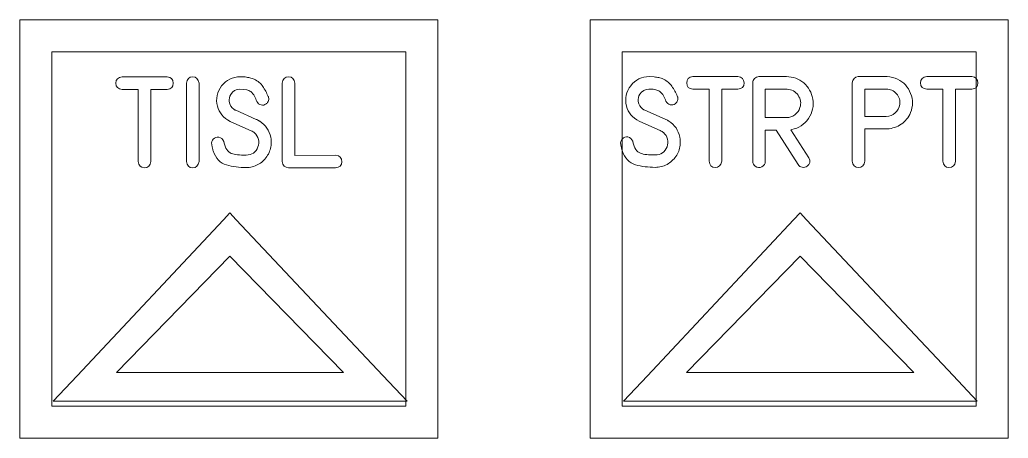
# Model space of a CAD drawing. Header units: millimetres. Extents: x -122 to 123, y -125 to 179.
# Drawn here: x -45.13 to -14.4, y 165.64 to 178.64 of the extents above; entities that cross this region are included whole.
import ezdxf

# ---------------------------------------------------------------- set-up
doc = ezdxf.new("R2010")
doc.units = ezdxf.units.MM
doc.header["$MEASUREMENT"] = 0
doc.layers.add('Cut', color=7, linetype='Continuous')
doc.layers.add('Engrave', color=7, linetype='Continuous')

msp = doc.modelspace()

# ---------------------------------------------------------------- linework, layer by layer
at = {"layer": 'Cut', "color": 250, "lineweight": 9}
for points in [[(-45.1273, 178.6352), (-45.1273, 178.6352), (-32.1273, 178.6352), (-32.1273, 178.6352), (-32.1273, 178.6352), (-32.1273, 178.6352), (-32.1273, 165.6352), (-32.1273, 165.6352), (-32.1273, 165.6352), (-32.1273, 165.6352), (-45.1273, 165.6352), (-45.1273, 165.6352), (-45.1273, 165.6352), (-45.1273, 165.6352), (-45.1273, 178.6352), (-45.1273, 178.6352)], [(-27.401, 178.6352), (-27.401, 178.6352), (-14.401, 178.6352), (-14.401, 178.6352), (-14.401, 178.6352), (-14.401, 178.6352), (-14.401, 165.6352), (-14.401, 165.6352), (-14.401, 165.6352), (-14.401, 165.6352), (-27.401, 165.6352), (-27.401, 165.6352), (-27.401, 165.6352), (-27.401, 165.6352), (-27.401, 178.6352), (-27.401, 178.6352)]]:
    msp.add_open_spline(points, degree=3, knots=[0, 0, 0, 0, 0.2, 0.2, 0.2, 0.2, 0.4, 0.4, 0.4, 0.4, 0.6, 0.6, 0.6, 0.6, 1, 1, 1, 1], dxfattribs=at)
at = {"layer": 'Engrave', "color": 2, "lineweight": 9}
for points in [[(-44.1273, 177.6352), (-44.1273, 177.6352), (-33.1273, 177.6352), (-33.1273, 177.6352), (-33.1273, 177.6352), (-33.1273, 177.6352), (-33.1273, 166.6352), (-33.1273, 166.6352), (-33.1273, 166.6352), (-33.1273, 166.6352), (-44.1273, 166.6352), (-44.1273, 166.6352), (-44.1273, 166.6352), (-44.1273, 166.6352), (-44.1273, 177.6352), (-44.1273, 177.6352)], [(-26.401, 177.6352), (-26.401, 177.6352), (-15.401, 177.6352), (-15.401, 177.6352), (-15.401, 177.6352), (-15.401, 177.6352), (-15.401, 166.6352), (-15.401, 166.6352), (-15.401, 166.6352), (-15.401, 166.6352), (-26.401, 166.6352), (-26.401, 166.6352), (-26.401, 166.6352), (-26.401, 166.6352), (-26.401, 177.6352), (-26.401, 177.6352)]]:
    msp.add_open_spline(points, degree=3, knots=[0, 0, 0, 0, 0.2, 0.2, 0.2, 0.2, 0.4, 0.4, 0.4, 0.4, 0.6, 0.6, 0.6, 0.6, 1, 1, 1, 1], dxfattribs=at)
at = {"layer": 'Engrave', "color": 240, "lineweight": 9}
for points, knots in [([(-41.4418, 174.2328), (-41.4418, 174.2328), (-41.4418, 176.4736), (-41.4418, 176.4736), (-41.4418, 176.4736), (-41.4418, 176.4736), (-41.9474, 176.4736), (-41.9474, 176.4736), (-41.9474, 176.4736), (-42.0759, 176.4835), (-42.1403, 176.5484), (-42.1398, 176.6669), (-42.1398, 176.6669), (-42.1394, 176.7859), (-42.0749, 176.8513), (-41.9474, 176.8621), (-41.9474, 176.8621), (-41.9474, 176.8621), (-40.5486, 176.8621), (-40.5486, 176.8621), (-40.5486, 176.8621), (-40.4221, 176.8522), (-40.3581, 176.7868), (-40.3576, 176.6669), (-40.3576, 176.6669), (-40.3571, 176.5474), (-40.4211, 176.4825), (-40.5486, 176.4736), (-40.5486, 176.4736), (-40.5486, 176.4736), (-41.0528, 176.4736), (-41.0528, 176.4736), (-41.0528, 176.4736), (-41.0528, 176.4736), (-41.0528, 174.2328), (-41.0528, 174.2328), (-41.0528, 174.2328), (-41.074, 174.1025), (-41.1417, 174.038), (-41.2565, 174.0399), (-41.2565, 174.0399), (-41.3708, 174.0418), (-41.4324, 174.1062), (-41.4418, 174.2328)], [0, 0, 0, 0, 0.0833333, 0.0833333, 0.0833333, 0.0833333, 0.1666667, 0.1666667, 0.1666667, 0.1666667, 0.25, 0.25, 0.25, 0.25, 0.3333333, 0.3333333, 0.3333333, 0.3333333, 0.4166667, 0.4166667, 0.4166667, 0.4166667, 0.5, 0.5, 0.5, 0.5, 0.5833333, 0.5833333, 0.5833333, 0.5833333, 0.6666667, 0.6666667, 0.6666667, 0.6666667, 0.75, 0.75, 0.75, 0.75, 0.8333333, 0.8333333, 0.8333333, 0.8333333, 1, 1, 1, 1]), ([(-39.5552, 174.2299), (-39.5754, 174.1006), (-39.6408, 174.0361), (-39.7513, 174.0366), (-39.7513, 174.0366), (-39.8623, 174.0371), (-39.9272, 174.1015), (-39.9465, 174.2299), (-39.9465, 174.2299), (-39.9465, 174.2299), (-39.9465, 176.6664), (-39.9465, 176.6664), (-39.9465, 176.6664), (-39.9272, 176.7958), (-39.8623, 176.8612), (-39.7513, 176.8616), (-39.7513, 176.8616), (-39.6408, 176.8621), (-39.5754, 176.7967), (-39.5552, 176.6664), (-39.5552, 176.6664), (-39.5552, 176.6664), (-39.5552, 174.2299), (-39.5552, 174.2299)], [0, 0, 0, 0, 0.1428571, 0.1428571, 0.1428571, 0.1428571, 0.2857143, 0.2857143, 0.2857143, 0.2857143, 0.4285714, 0.4285714, 0.4285714, 0.4285714, 0.5714286, 0.5714286, 0.5714286, 0.5714286, 0.7142857, 0.7142857, 0.7142857, 0.7142857, 1, 1, 1, 1]), ([(-37.7776, 175.5418), (-37.7776, 175.5418), (-37.7555, 175.5324), (-37.7555, 175.5324), (-37.7555, 175.5324), (-37.7555, 175.5324), (-37.7306, 175.5201), (-37.7306, 175.5201), (-37.7306, 175.5201), (-37.7306, 175.5201), (-37.7085, 175.5074), (-37.7085, 175.5074), (-37.7085, 175.5074), (-37.7024, 175.5027), (-37.6948, 175.4985), (-37.6873, 175.4943), (-37.6873, 175.4943), (-37.6793, 175.4905), (-37.6718, 175.4858), (-37.6643, 175.4816), (-37.6643, 175.4816), (-37.4827, 175.3621), (-37.3698, 175.1965), (-37.327, 174.9853), (-37.327, 174.9853), (-37.3106, 174.9026), (-37.3068, 174.8174), (-37.3157, 174.7304), (-37.3157, 174.7304), (-37.3308, 174.6053), (-37.3745, 174.49), (-37.4474, 174.3837), (-37.4474, 174.3837), (-37.5203, 174.2774), (-37.6121, 174.1956), (-37.7221, 174.1377), (-37.7221, 174.1377), (-37.8407, 174.0752), (-37.9634, 174.0441), (-38.0904, 174.0441), (-38.0904, 174.0441), (-38.3035, 174.0441), (-38.5067, 174.0714), (-38.701, 174.126), (-38.701, 174.126), (-38.8948, 174.1805), (-39.033, 174.3268), (-39.1154, 174.5648), (-39.1154, 174.5648), (-39.1266, 174.5954), (-39.1346, 174.6264), (-39.1403, 174.6584), (-39.1403, 174.6584), (-39.1459, 174.6909), (-39.1525, 174.7229), (-39.1596, 174.7553), (-39.1596, 174.7553), (-39.1732, 174.8212), (-39.1572, 174.8795), (-39.1106, 174.9303), (-39.1106, 174.9303), (-39.0646, 174.9806), (-39.0067, 174.9999), (-38.938, 174.9882), (-38.938, 174.9882), (-38.8651, 174.9731), (-38.8148, 174.9284), (-38.7861, 174.8532), (-38.7861, 174.8532), (-38.7861, 174.8532), (-38.7819, 174.8405), (-38.7819, 174.8405), (-38.7819, 174.8405), (-38.7381, 174.641), (-38.661, 174.522), (-38.5514, 174.4835), (-38.5514, 174.4835), (-38.4413, 174.4449), (-38.2889, 174.4275), (-38.0932, 174.4312), (-38.0932, 174.4312), (-37.9131, 174.4312), (-37.7894, 174.5159), (-37.7221, 174.6848), (-37.7221, 174.6848), (-37.693, 174.76), (-37.6883, 174.8386), (-37.7085, 174.92), (-37.7085, 174.92), (-37.7287, 175.0009), (-37.7687, 175.0691), (-37.8284, 175.1232), (-37.8284, 175.1232), (-37.8552, 175.1462), (-37.89, 175.1674), (-37.9333, 175.1876), (-37.9333, 175.1876), (-37.9333, 175.1876), (-38.5711, 175.4675), (-38.5711, 175.4675), (-38.5711, 175.4675), (-38.5711, 175.4675), (-38.5918, 175.4788), (-38.5918, 175.4788), (-38.5918, 175.4788), (-38.8007, 175.5888), (-38.93, 175.7454), (-38.9804, 175.9486), (-38.9804, 175.9486), (-39.042, 176.1838), (-38.9992, 176.3946), (-38.8515, 176.5818), (-38.8515, 176.5818), (-38.7043, 176.7685), (-38.5105, 176.8621), (-38.271, 176.8621), (-38.271, 176.8621), (-38.271, 176.8621), (-38.1191, 176.8579), (-38.1191, 176.8579), (-38.1191, 176.8579), (-38.0697, 176.8489), (-38.0217, 176.84), (-37.9761, 176.8311), (-37.9761, 176.8311), (-37.93, 176.8226), (-37.8835, 176.8075), (-37.8369, 176.7864), (-37.8369, 176.7864), (-37.7212, 176.7323), (-37.6323, 176.6575), (-37.5707, 176.5629), (-37.5707, 176.5629), (-37.5091, 176.4684), (-37.4535, 176.3659), (-37.4042, 176.2558), (-37.4042, 176.2558), (-37.3995, 176.2454), (-37.3952, 176.2337), (-37.3915, 176.22), (-37.3915, 176.22), (-37.3816, 176.1749), (-37.3863, 176.134), (-37.4056, 176.0973), (-37.4056, 176.0973), (-37.4164, 176.0742), (-37.4281, 176.0568), (-37.4399, 176.0451), (-37.4399, 176.0451), (-37.4517, 176.0328), (-37.4615, 176.0248), (-37.4686, 176.0201), (-37.4686, 176.0201), (-37.5166, 175.9863), (-37.5688, 175.9759), (-37.6257, 175.99), (-37.6257, 175.99), (-37.6831, 176.0027), (-37.7264, 176.0394), (-37.7569, 176.1001), (-37.7569, 176.1001), (-37.7809, 176.1533), (-37.8063, 176.2078), (-37.8331, 176.2633), (-37.8331, 176.2633), (-37.8604, 176.3188), (-37.8985, 176.3649), (-37.947, 176.4021), (-37.947, 176.4021), (-37.9672, 176.4167), (-37.9869, 176.4275), (-38.0058, 176.4341), (-38.0058, 176.4341), (-38.0246, 176.4411), (-38.0453, 176.4486), (-38.0683, 176.4571), (-38.0683, 176.4571), (-38.0683, 176.4571), (-38.1577, 176.4722), (-38.1577, 176.4722), (-38.1577, 176.4722), (-38.1577, 176.4722), (-38.2847, 176.4764), (-38.2847, 176.4764), (-38.2847, 176.4764), (-38.4079, 176.4745), (-38.502, 176.4214), (-38.5669, 176.3165), (-38.5669, 176.3165), (-38.6111, 176.2492), (-38.6276, 176.1744), (-38.6168, 176.0916), (-38.6168, 176.0916), (-38.6041, 175.99), (-38.5561, 175.911), (-38.4733, 175.8546), (-38.4733, 175.8546), (-38.4695, 175.8522), (-38.4658, 175.8489), (-38.4611, 175.8456), (-38.4611, 175.8456), (-38.4564, 175.8428), (-38.4512, 175.8395), (-38.446, 175.8367), (-38.446, 175.8367), (-38.446, 175.8367), (-38.4305, 175.8301), (-38.4305, 175.8301), (-38.4305, 175.8301), (-38.4305, 175.8301), (-38.414, 175.8231), (-38.414, 175.8231), (-38.414, 175.8231), (-38.414, 175.8231), (-37.7776, 175.5418), (-37.7776, 175.5418)], [0, 0, 0, 0, 0.0181818, 0.0181818, 0.0181818, 0.0181818, 0.0363636, 0.0363636, 0.0363636, 0.0363636, 0.0545455, 0.0545455, 0.0545455, 0.0545455, 0.0727273, 0.0727273, 0.0727273, 0.0727273, 0.0909091, 0.0909091, 0.0909091, 0.0909091, 0.1090909, 0.1090909, 0.1090909, 0.1090909, 0.1272727, 0.1272727, 0.1272727, 0.1272727, 0.1454545, 0.1454545, 0.1454545, 0.1454545, 0.1636364, 0.1636364, 0.1636364, 0.1636364, 0.1818182, 0.1818182, 0.1818182, 0.1818182, 0.2, 0.2, 0.2, 0.2, 0.2181818, 0.2181818, 0.2181818, 0.2181818, 0.2363636, 0.2363636, 0.2363636, 0.2363636, 0.2545455, 0.2545455, 0.2545455, 0.2545455, 0.2727273, 0.2727273, 0.2727273, 0.2727273, 0.2909091, 0.2909091, 0.2909091, 0.2909091, 0.3090909, 0.3090909, 0.3090909, 0.3090909, 0.3272727, 0.3272727, 0.3272727, 0.3272727, 0.3454545, 0.3454545, 0.3454545, 0.3454545, 0.3636364, 0.3636364, 0.3636364, 0.3636364, 0.3818182, 0.3818182, 0.3818182, 0.3818182, 0.4, 0.4, 0.4, 0.4, 0.4181818, 0.4181818, 0.4181818, 0.4181818, 0.4363636, 0.4363636, 0.4363636, 0.4363636, 0.4545455, 0.4545455, 0.4545455, 0.4545455, 0.4727273, 0.4727273, 0.4727273, 0.4727273, 0.4909091, 0.4909091, 0.4909091, 0.4909091, 0.5090909, 0.5090909, 0.5090909, 0.5090909, 0.5272727, 0.5272727, 0.5272727, 0.5272727, 0.5454545, 0.5454545, 0.5454545, 0.5454545, 0.5636364, 0.5636364, 0.5636364, 0.5636364, 0.5818182, 0.5818182, 0.5818182, 0.5818182, 0.6, 0.6, 0.6, 0.6, 0.6181818, 0.6181818, 0.6181818, 0.6181818, 0.6363636, 0.6363636, 0.6363636, 0.6363636, 0.6545455, 0.6545455, 0.6545455, 0.6545455, 0.6727273, 0.6727273, 0.6727273, 0.6727273, 0.6909091, 0.6909091, 0.6909091, 0.6909091, 0.7090909, 0.7090909, 0.7090909, 0.7090909, 0.7272727, 0.7272727, 0.7272727, 0.7272727, 0.7454545, 0.7454545, 0.7454545, 0.7454545, 0.7636364, 0.7636364, 0.7636364, 0.7636364, 0.7818182, 0.7818182, 0.7818182, 0.7818182, 0.8, 0.8, 0.8, 0.8, 0.8181818, 0.8181818, 0.8181818, 0.8181818, 0.8363636, 0.8363636, 0.8363636, 0.8363636, 0.8545455, 0.8545455, 0.8545455, 0.8545455, 0.8727273, 0.8727273, 0.8727273, 0.8727273, 0.8909091, 0.8909091, 0.8909091, 0.8909091, 0.9090909, 0.9090909, 0.9090909, 0.9090909, 0.9272727, 0.9272727, 0.9272727, 0.9272727, 0.9454545, 0.9454545, 0.9454545, 0.9454545, 0.9636364, 0.9636364, 0.9636364, 0.9636364, 1, 1, 1, 1]), ([(-36.7743, 174.0385), (-36.8872, 174.046), (-36.9526, 174.1095), (-36.97, 174.2299), (-36.97, 174.2299), (-36.97, 174.2299), (-36.97, 176.6664), (-36.97, 176.6664), (-36.97, 176.6664), (-36.9507, 176.7986), (-36.8835, 176.8635), (-36.7687, 176.8616), (-36.7687, 176.8616), (-36.6539, 176.8593), (-36.5914, 176.7939), (-36.5815, 176.6664), (-36.5815, 176.6664), (-36.5815, 176.6664), (-36.5815, 174.4232), (-36.5815, 174.4232), (-36.5815, 174.4232), (-36.5815, 174.4232), (-35.3096, 174.4242), (-35.3096, 174.4242), (-35.3096, 174.4242), (-35.1788, 174.4096), (-35.1144, 174.3438), (-35.1158, 174.2266), (-35.1158, 174.2266), (-35.1172, 174.1095), (-35.1821, 174.047), (-35.311, 174.0385), (-35.311, 174.0385), (-35.311, 174.0385), (-36.7743, 174.0385), (-36.7743, 174.0385)], [0, 0, 0, 0, 0.1, 0.1, 0.1, 0.1, 0.2, 0.2, 0.2, 0.2, 0.3, 0.3, 0.3, 0.3, 0.4, 0.4, 0.4, 0.4, 0.5, 0.5, 0.5, 0.5, 0.6, 0.6, 0.6, 0.6, 0.7, 0.7, 0.7, 0.7, 0.8, 0.8, 0.8, 0.8, 1, 1, 1, 1]), ([(-25.0622, 175.5477), (-25.0622, 175.5477), (-25.0401, 175.5383), (-25.0401, 175.5383), (-25.0401, 175.5383), (-25.0401, 175.5383), (-25.0152, 175.526), (-25.0152, 175.526), (-25.0152, 175.526), (-25.0152, 175.526), (-24.9931, 175.5133), (-24.9931, 175.5133), (-24.9931, 175.5133), (-24.987, 175.5086), (-24.9794, 175.5044), (-24.9719, 175.5002), (-24.9719, 175.5002), (-24.9639, 175.4964), (-24.9564, 175.4917), (-24.9489, 175.4875), (-24.9489, 175.4875), (-24.7673, 175.368), (-24.6544, 175.2024), (-24.6116, 174.9912), (-24.6116, 174.9912), (-24.5952, 174.9085), (-24.5914, 174.8233), (-24.6003, 174.7363), (-24.6003, 174.7363), (-24.6154, 174.6112), (-24.6591, 174.4959), (-24.732, 174.3896), (-24.732, 174.3896), (-24.8049, 174.2833), (-24.8967, 174.2015), (-25.0067, 174.1436), (-25.0067, 174.1436), (-25.1253, 174.0811), (-25.248, 174.05), (-25.375, 174.05), (-25.375, 174.05), (-25.5881, 174.05), (-25.7913, 174.0773), (-25.9856, 174.1319), (-25.9856, 174.1319), (-26.1794, 174.1864), (-26.3176, 174.3327), (-26.4, 174.5707), (-26.4, 174.5707), (-26.4112, 174.6013), (-26.4192, 174.6323), (-26.4249, 174.6643), (-26.4249, 174.6643), (-26.4305, 174.6968), (-26.4371, 174.7288), (-26.4442, 174.7612), (-26.4442, 174.7612), (-26.4578, 174.8271), (-26.4418, 174.8854), (-26.3952, 174.9362), (-26.3952, 174.9362), (-26.3492, 174.9865), (-26.2913, 175.0058), (-26.2226, 174.9941), (-26.2226, 174.9941), (-26.1497, 174.979), (-26.0994, 174.9343), (-26.0707, 174.8591), (-26.0707, 174.8591), (-26.0707, 174.8591), (-26.0665, 174.8464), (-26.0665, 174.8464), (-26.0665, 174.8464), (-26.0227, 174.6469), (-25.9456, 174.5279), (-25.836, 174.4894), (-25.836, 174.4894), (-25.7259, 174.4508), (-25.5735, 174.4334), (-25.3778, 174.4371), (-25.3778, 174.4371), (-25.1977, 174.4371), (-25.074, 174.5218), (-25.0067, 174.6907), (-25.0067, 174.6907), (-24.9776, 174.7659), (-24.9729, 174.8445), (-24.9931, 174.9259), (-24.9931, 174.9259), (-25.0133, 175.0068), (-25.0533, 175.075), (-25.113, 175.1291), (-25.113, 175.1291), (-25.1398, 175.1521), (-25.1746, 175.1733), (-25.2179, 175.1935), (-25.2179, 175.1935), (-25.2179, 175.1935), (-25.8557, 175.4734), (-25.8557, 175.4734), (-25.8557, 175.4734), (-25.8557, 175.4734), (-25.8764, 175.4847), (-25.8764, 175.4847), (-25.8764, 175.4847), (-26.0853, 175.5947), (-26.2146, 175.7513), (-26.265, 175.9545), (-26.265, 175.9545), (-26.3266, 176.1897), (-26.2838, 176.4005), (-26.1361, 176.5877), (-26.1361, 176.5877), (-25.9889, 176.7744), (-25.7951, 176.868), (-25.5556, 176.868), (-25.5556, 176.868), (-25.5556, 176.868), (-25.4037, 176.8638), (-25.4037, 176.8638), (-25.4037, 176.8638), (-25.3543, 176.8548), (-25.3063, 176.8459), (-25.2607, 176.837), (-25.2607, 176.837), (-25.2146, 176.8285), (-25.1681, 176.8134), (-25.1215, 176.7923), (-25.1215, 176.7923), (-25.0058, 176.7382), (-24.9169, 176.6634), (-24.8553, 176.5688), (-24.8553, 176.5688), (-24.7937, 176.4743), (-24.7381, 176.3718), (-24.6888, 176.2617), (-24.6888, 176.2617), (-24.6841, 176.2513), (-24.6798, 176.2396), (-24.6761, 176.2259), (-24.6761, 176.2259), (-24.6662, 176.1808), (-24.6709, 176.1399), (-24.6902, 176.1032), (-24.6902, 176.1032), (-24.701, 176.0801), (-24.7127, 176.0627), (-24.7245, 176.051), (-24.7245, 176.051), (-24.7363, 176.0387), (-24.7461, 176.0307), (-24.7532, 176.026), (-24.7532, 176.026), (-24.8012, 175.9922), (-24.8534, 175.9818), (-24.9103, 175.9959), (-24.9103, 175.9959), (-24.9677, 176.0086), (-25.011, 176.0453), (-25.0415, 176.106), (-25.0415, 176.106), (-25.0655, 176.1592), (-25.0909, 176.2137), (-25.1177, 176.2692), (-25.1177, 176.2692), (-25.145, 176.3247), (-25.1831, 176.3708), (-25.2316, 176.408), (-25.2316, 176.408), (-25.2518, 176.4226), (-25.2715, 176.4334), (-25.2904, 176.44), (-25.2904, 176.44), (-25.3092, 176.447), (-25.3299, 176.4545), (-25.3529, 176.463), (-25.3529, 176.463), (-25.3529, 176.463), (-25.4423, 176.4781), (-25.4423, 176.4781), (-25.4423, 176.4781), (-25.4423, 176.4781), (-25.5693, 176.4823), (-25.5693, 176.4823), (-25.5693, 176.4823), (-25.6925, 176.4804), (-25.7866, 176.4273), (-25.8515, 176.3224), (-25.8515, 176.3224), (-25.8957, 176.2551), (-25.9122, 176.1803), (-25.9014, 176.0975), (-25.9014, 176.0975), (-25.8887, 175.9959), (-25.8407, 175.9169), (-25.7579, 175.8605), (-25.7579, 175.8605), (-25.7541, 175.8581), (-25.7504, 175.8548), (-25.7457, 175.8515), (-25.7457, 175.8515), (-25.741, 175.8487), (-25.7358, 175.8454), (-25.7306, 175.8426), (-25.7306, 175.8426), (-25.7306, 175.8426), (-25.7151, 175.836), (-25.7151, 175.836), (-25.7151, 175.836), (-25.7151, 175.836), (-25.6986, 175.829), (-25.6986, 175.829), (-25.6986, 175.829), (-25.6986, 175.829), (-25.0622, 175.5477), (-25.0622, 175.5477)], [0, 0, 0, 0, 0.0181818, 0.0181818, 0.0181818, 0.0181818, 0.0363636, 0.0363636, 0.0363636, 0.0363636, 0.0545455, 0.0545455, 0.0545455, 0.0545455, 0.0727273, 0.0727273, 0.0727273, 0.0727273, 0.0909091, 0.0909091, 0.0909091, 0.0909091, 0.1090909, 0.1090909, 0.1090909, 0.1090909, 0.1272727, 0.1272727, 0.1272727, 0.1272727, 0.1454545, 0.1454545, 0.1454545, 0.1454545, 0.1636364, 0.1636364, 0.1636364, 0.1636364, 0.1818182, 0.1818182, 0.1818182, 0.1818182, 0.2, 0.2, 0.2, 0.2, 0.2181818, 0.2181818, 0.2181818, 0.2181818, 0.2363636, 0.2363636, 0.2363636, 0.2363636, 0.2545455, 0.2545455, 0.2545455, 0.2545455, 0.2727273, 0.2727273, 0.2727273, 0.2727273, 0.2909091, 0.2909091, 0.2909091, 0.2909091, 0.3090909, 0.3090909, 0.3090909, 0.3090909, 0.3272727, 0.3272727, 0.3272727, 0.3272727, 0.3454545, 0.3454545, 0.3454545, 0.3454545, 0.3636364, 0.3636364, 0.3636364, 0.3636364, 0.3818182, 0.3818182, 0.3818182, 0.3818182, 0.4, 0.4, 0.4, 0.4, 0.4181818, 0.4181818, 0.4181818, 0.4181818, 0.4363636, 0.4363636, 0.4363636, 0.4363636, 0.4545455, 0.4545455, 0.4545455, 0.4545455, 0.4727273, 0.4727273, 0.4727273, 0.4727273, 0.4909091, 0.4909091, 0.4909091, 0.4909091, 0.5090909, 0.5090909, 0.5090909, 0.5090909, 0.5272727, 0.5272727, 0.5272727, 0.5272727, 0.5454545, 0.5454545, 0.5454545, 0.5454545, 0.5636364, 0.5636364, 0.5636364, 0.5636364, 0.5818182, 0.5818182, 0.5818182, 0.5818182, 0.6, 0.6, 0.6, 0.6, 0.6181818, 0.6181818, 0.6181818, 0.6181818, 0.6363636, 0.6363636, 0.6363636, 0.6363636, 0.6545455, 0.6545455, 0.6545455, 0.6545455, 0.6727273, 0.6727273, 0.6727273, 0.6727273, 0.6909091, 0.6909091, 0.6909091, 0.6909091, 0.7090909, 0.7090909, 0.7090909, 0.7090909, 0.7272727, 0.7272727, 0.7272727, 0.7272727, 0.7454545, 0.7454545, 0.7454545, 0.7454545, 0.7636364, 0.7636364, 0.7636364, 0.7636364, 0.7818182, 0.7818182, 0.7818182, 0.7818182, 0.8, 0.8, 0.8, 0.8, 0.8181818, 0.8181818, 0.8181818, 0.8181818, 0.8363636, 0.8363636, 0.8363636, 0.8363636, 0.8545455, 0.8545455, 0.8545455, 0.8545455, 0.8727273, 0.8727273, 0.8727273, 0.8727273, 0.8909091, 0.8909091, 0.8909091, 0.8909091, 0.9090909, 0.9090909, 0.9090909, 0.9090909, 0.9272727, 0.9272727, 0.9272727, 0.9272727, 0.9454545, 0.9454545, 0.9454545, 0.9454545, 0.9636364, 0.9636364, 0.9636364, 0.9636364, 1, 1, 1, 1]), ([(-23.6972, 174.2387), (-23.6972, 174.2387), (-23.6972, 176.4795), (-23.6972, 176.4795), (-23.6972, 176.4795), (-23.6972, 176.4795), (-24.2028, 176.4795), (-24.2028, 176.4795), (-24.2028, 176.4795), (-24.3313, 176.4894), (-24.3957, 176.5543), (-24.3952, 176.6728), (-24.3952, 176.6728), (-24.3948, 176.7918), (-24.3303, 176.8572), (-24.2028, 176.868), (-24.2028, 176.868), (-24.2028, 176.868), (-22.804, 176.868), (-22.804, 176.868), (-22.804, 176.868), (-22.6775, 176.8581), (-22.6135, 176.7927), (-22.613, 176.6728), (-22.613, 176.6728), (-22.6125, 176.5533), (-22.6765, 176.4884), (-22.804, 176.4795), (-22.804, 176.4795), (-22.804, 176.4795), (-23.3082, 176.4795), (-23.3082, 176.4795), (-23.3082, 176.4795), (-23.3082, 176.4795), (-23.3082, 174.2387), (-23.3082, 174.2387), (-23.3082, 174.2387), (-23.3294, 174.1084), (-23.3971, 174.0439), (-23.5119, 174.0458), (-23.5119, 174.0458), (-23.6262, 174.0477), (-23.6878, 174.1121), (-23.6972, 174.2387)], [0, 0, 0, 0, 0.0833333, 0.0833333, 0.0833333, 0.0833333, 0.1666667, 0.1666667, 0.1666667, 0.1666667, 0.25, 0.25, 0.25, 0.25, 0.3333333, 0.3333333, 0.3333333, 0.3333333, 0.4166667, 0.4166667, 0.4166667, 0.4166667, 0.5, 0.5, 0.5, 0.5, 0.5833333, 0.5833333, 0.5833333, 0.5833333, 0.6666667, 0.6666667, 0.6666667, 0.6666667, 0.75, 0.75, 0.75, 0.75, 0.8333333, 0.8333333, 0.8333333, 0.8333333, 1, 1, 1, 1]), ([(-20.6026, 174.345), (-20.5438, 174.241), (-20.5603, 174.154), (-20.652, 174.083), (-20.652, 174.083), (-20.6962, 174.0519), (-20.747, 174.0411), (-20.8044, 174.0514), (-20.8044, 174.0514), (-20.8618, 174.0613), (-20.9037, 174.09), (-20.9305, 174.1366), (-20.9305, 174.1366), (-20.9305, 174.1366), (-21.6097, 175.2104), (-21.6097, 175.2104), (-21.6097, 175.2104), (-21.6097, 175.2104), (-21.9545, 175.2104), (-21.9545, 175.2104), (-21.9545, 175.2104), (-21.9545, 175.2104), (-21.9545, 174.2401), (-21.9545, 174.2401), (-21.9545, 174.2401), (-21.9545, 174.1601), (-21.9907, 174.1027), (-22.0631, 174.067), (-22.0631, 174.067), (-22.136, 174.0317), (-22.2038, 174.0383), (-22.2673, 174.0872), (-22.2673, 174.0872), (-22.3176, 174.1248), (-22.343, 174.1756), (-22.343, 174.2401), (-22.343, 174.2401), (-22.343, 174.2401), (-22.343, 176.6751), (-22.343, 176.6751), (-22.343, 176.6751), (-22.343, 176.7283), (-22.3242, 176.7739), (-22.287, 176.8116), (-22.287, 176.8116), (-22.2499, 176.8492), (-22.2042, 176.868), (-22.1501, 176.868), (-22.1501, 176.868), (-22.1501, 176.868), (-21.2946, 176.868), (-21.2946, 176.868), (-21.2946, 176.868), (-21.0885, 176.868), (-20.9098, 176.8026), (-20.7583, 176.6719), (-20.7583, 176.6719), (-20.6069, 176.5406), (-20.5123, 176.3746), (-20.4756, 176.1733), (-20.4756, 176.1733), (-20.4371, 175.9574), (-20.4827, 175.7556), (-20.613, 175.5679), (-20.613, 175.5679), (-20.7428, 175.3798), (-20.9154, 175.2659), (-21.1304, 175.2255), (-21.1304, 175.2255), (-21.1304, 175.2255), (-21.1567, 175.2212), (-21.1567, 175.2212), (-21.1567, 175.2212), (-21.1567, 175.2212), (-20.6026, 174.345), (-20.6026, 174.345)], [0, 0, 0, 0, 0.05, 0.05, 0.05, 0.05, 0.1, 0.1, 0.1, 0.1, 0.15, 0.15, 0.15, 0.15, 0.2, 0.2, 0.2, 0.2, 0.25, 0.25, 0.25, 0.25, 0.3, 0.3, 0.3, 0.3, 0.35, 0.35, 0.35, 0.35, 0.4, 0.4, 0.4, 0.4, 0.45, 0.45, 0.45, 0.45, 0.5, 0.5, 0.5, 0.5, 0.55, 0.55, 0.55, 0.55, 0.6, 0.6, 0.6, 0.6, 0.65, 0.65, 0.65, 0.65, 0.7, 0.7, 0.7, 0.7, 0.75, 0.75, 0.75, 0.75, 0.8, 0.8, 0.8, 0.8, 0.85, 0.85, 0.85, 0.85, 0.9, 0.9, 0.9, 0.9, 1, 1, 1, 1]), ([(-18.1906, 176.868), (-18.1906, 176.868), (-18.1642, 176.868), (-18.1642, 176.868), (-18.1642, 176.868), (-18.0466, 176.8595), (-17.9384, 176.8332), (-17.8392, 176.788), (-17.8392, 176.788), (-17.6492, 176.6991), (-17.5146, 176.5524), (-17.4356, 176.3482), (-17.4356, 176.3482), (-17.3566, 176.1446), (-17.3575, 175.9456), (-17.438, 175.7518), (-17.438, 175.7518), (-17.5034, 175.5985), (-17.5998, 175.4781), (-17.7277, 175.3915), (-17.7277, 175.3915), (-17.8552, 175.3045), (-18.001, 175.2561), (-18.1642, 175.2462), (-18.1642, 175.2462), (-18.1642, 175.2462), (-18.1906, 175.2448), (-18.1906, 175.2448), (-18.1906, 175.2448), (-18.1906, 175.2448), (-18.8604, 175.2448), (-18.8604, 175.2448), (-18.8604, 175.2448), (-18.8604, 175.2448), (-18.8604, 174.2401), (-18.8604, 174.2401), (-18.8604, 174.2401), (-18.8768, 174.1107), (-18.9422, 174.0458), (-19.056, 174.0458), (-19.056, 174.0458), (-19.1699, 174.0458), (-19.2348, 174.1107), (-19.2503, 174.2401), (-19.2503, 174.2401), (-19.2503, 174.2401), (-19.2503, 176.6751), (-19.2503, 176.6751), (-19.2503, 176.6751), (-19.2367, 176.789), (-19.176, 176.8534), (-19.0683, 176.868), (-19.0683, 176.868), (-19.0683, 176.868), (-19.056, 176.868), (-19.056, 176.868), (-19.056, 176.868), (-19.056, 176.868), (-18.1906, 176.868), (-18.1906, 176.868)], [0, 0, 0, 0, 0.0625, 0.0625, 0.0625, 0.0625, 0.125, 0.125, 0.125, 0.125, 0.1875, 0.1875, 0.1875, 0.1875, 0.25, 0.25, 0.25, 0.25, 0.3125, 0.3125, 0.3125, 0.3125, 0.375, 0.375, 0.375, 0.375, 0.4375, 0.4375, 0.4375, 0.4375, 0.5, 0.5, 0.5, 0.5, 0.5625, 0.5625, 0.5625, 0.5625, 0.625, 0.625, 0.625, 0.625, 0.6875, 0.6875, 0.6875, 0.6875, 0.75, 0.75, 0.75, 0.75, 0.8125, 0.8125, 0.8125, 0.8125, 0.875, 0.875, 0.875, 0.875, 1, 1, 1, 1]), ([(-16.429, 174.2387), (-16.429, 174.2387), (-16.429, 176.4795), (-16.429, 176.4795), (-16.429, 176.4795), (-16.429, 176.4795), (-16.9346, 176.4795), (-16.9346, 176.4795), (-16.9346, 176.4795), (-17.0631, 176.4894), (-17.1275, 176.5543), (-17.127, 176.6728), (-17.127, 176.6728), (-17.1266, 176.7918), (-17.0621, 176.8572), (-16.9346, 176.868), (-16.9346, 176.868), (-16.9346, 176.868), (-15.5358, 176.868), (-15.5358, 176.868), (-15.5358, 176.868), (-15.4093, 176.8581), (-15.3453, 176.7927), (-15.3448, 176.6728), (-15.3448, 176.6728), (-15.3443, 176.5533), (-15.4083, 176.4884), (-15.5358, 176.4795), (-15.5358, 176.4795), (-15.5358, 176.4795), (-16.04, 176.4795), (-16.04, 176.4795), (-16.04, 176.4795), (-16.04, 176.4795), (-16.04, 174.2387), (-16.04, 174.2387), (-16.04, 174.2387), (-16.0612, 174.1084), (-16.1289, 174.0439), (-16.2437, 174.0458), (-16.2437, 174.0458), (-16.358, 174.0477), (-16.4196, 174.1121), (-16.429, 174.2387)], [0, 0, 0, 0, 0.0833333, 0.0833333, 0.0833333, 0.0833333, 0.1666667, 0.1666667, 0.1666667, 0.1666667, 0.25, 0.25, 0.25, 0.25, 0.3333333, 0.3333333, 0.3333333, 0.3333333, 0.4166667, 0.4166667, 0.4166667, 0.4166667, 0.5, 0.5, 0.5, 0.5, 0.5833333, 0.5833333, 0.5833333, 0.5833333, 0.6666667, 0.6666667, 0.6666667, 0.6666667, 0.75, 0.75, 0.75, 0.75, 0.8333333, 0.8333333, 0.8333333, 0.8333333, 1, 1, 1, 1]), ([(-21.2946, 175.5975), (-21.2005, 175.5975), (-21.1139, 175.6258), (-21.0344, 175.6831), (-21.0344, 175.6831), (-20.9549, 175.7401), (-20.9018, 175.8144), (-20.874, 175.9061), (-20.874, 175.9061), (-20.8308, 176.0477), (-20.8505, 176.1756), (-20.9333, 176.2899), (-20.9333, 176.2899), (-21.0161, 176.4042), (-21.1299, 176.4672), (-21.2748, 176.4795), (-21.2748, 176.4795), (-21.2748, 176.4795), (-21.9545, 176.4795), (-21.9545, 176.4795), (-21.9545, 176.4795), (-21.9545, 176.4795), (-21.9545, 175.5975), (-21.9545, 175.5975), (-21.9545, 175.5975), (-21.9545, 175.5975), (-21.2946, 175.5975), (-21.2946, 175.5975)], [0, 0, 0, 0, 0.125, 0.125, 0.125, 0.125, 0.25, 0.25, 0.25, 0.25, 0.375, 0.375, 0.375, 0.375, 0.5, 0.5, 0.5, 0.5, 0.625, 0.625, 0.625, 0.625, 0.75, 0.75, 0.75, 0.75, 1, 1, 1, 1]), ([(-18.1906, 176.4795), (-18.1906, 176.4795), (-18.8604, 176.4795), (-18.8604, 176.4795), (-18.8604, 176.4795), (-18.8604, 176.4795), (-18.8604, 175.6347), (-18.8604, 175.6347), (-18.8604, 175.6347), (-18.8604, 175.6347), (-18.1906, 175.6347), (-18.1906, 175.6347), (-18.1906, 175.6347), (-18.0857, 175.6347), (-17.9935, 175.6695), (-17.913, 175.7396), (-17.913, 175.7396), (-17.8326, 175.8092), (-17.7856, 175.8967), (-17.7715, 176.0011), (-17.7715, 176.0011), (-17.755, 176.1281), (-17.7893, 176.2396), (-17.8735, 176.3355), (-17.8735, 176.3355), (-17.9582, 176.4315), (-18.064, 176.4795), (-18.1906, 176.4795)], [0, 0, 0, 0, 0.125, 0.125, 0.125, 0.125, 0.25, 0.25, 0.25, 0.25, 0.375, 0.375, 0.375, 0.375, 0.5, 0.5, 0.5, 0.5, 0.625, 0.625, 0.625, 0.625, 0.75, 0.75, 0.75, 0.75, 1, 1, 1, 1]), ([(-38.3987, 172.422), (-38.3987, 172.422), (-33.837, 167.5795), (-33.837, 167.5795), (-33.837, 167.5795), (-33.837, 167.5795), (-33.0893, 166.7859), (-33.0893, 166.7859), (-33.0893, 166.7859), (-33.0893, 166.7859), (-34.0365, 166.7859), (-34.0365, 166.7859), (-34.0365, 166.7859), (-34.0365, 166.7859), (-43.146, 166.7859), (-43.146, 166.7859), (-43.146, 166.7859), (-43.146, 166.7859), (-44.0893, 166.7859), (-44.0893, 166.7859), (-44.0893, 166.7859), (-44.0893, 166.7859), (-43.3455, 167.5781), (-43.3455, 167.5781), (-43.3455, 167.5781), (-43.3455, 167.5781), (-38.7977, 172.4202), (-38.7977, 172.4202), (-38.7977, 172.4202), (-38.7977, 172.4202), (-38.5976, 172.6334), (-38.5976, 172.6334), (-38.5976, 172.6334), (-38.5976, 172.6334), (-38.3987, 172.422), (-38.3987, 172.422)], [0, 0, 0, 0, 0.1, 0.1, 0.1, 0.1, 0.2, 0.2, 0.2, 0.2, 0.3, 0.3, 0.3, 0.3, 0.4, 0.4, 0.4, 0.4, 0.5, 0.5, 0.5, 0.5, 0.6, 0.6, 0.6, 0.6, 0.7, 0.7, 0.7, 0.7, 0.8, 0.8, 0.8, 0.8, 1, 1, 1, 1]), ([(-20.6724, 172.422), (-20.6724, 172.422), (-16.1107, 167.5795), (-16.1107, 167.5795), (-16.1107, 167.5795), (-16.1107, 167.5795), (-15.363, 166.7859), (-15.363, 166.7859), (-15.363, 166.7859), (-15.363, 166.7859), (-16.3102, 166.7859), (-16.3102, 166.7859), (-16.3102, 166.7859), (-16.3102, 166.7859), (-25.4197, 166.7859), (-25.4197, 166.7859), (-25.4197, 166.7859), (-25.4197, 166.7859), (-26.363, 166.7859), (-26.363, 166.7859), (-26.363, 166.7859), (-26.363, 166.7859), (-25.6192, 167.5781), (-25.6192, 167.5781), (-25.6192, 167.5781), (-25.6192, 167.5781), (-21.0714, 172.4202), (-21.0714, 172.4202), (-21.0714, 172.4202), (-21.0714, 172.4202), (-20.8713, 172.6334), (-20.8713, 172.6334), (-20.8713, 172.6334), (-20.8713, 172.6334), (-20.6724, 172.422), (-20.6724, 172.422)], [0, 0, 0, 0, 0.1, 0.1, 0.1, 0.1, 0.2, 0.2, 0.2, 0.2, 0.3, 0.3, 0.3, 0.3, 0.4, 0.4, 0.4, 0.4, 0.5, 0.5, 0.5, 0.5, 0.6, 0.6, 0.6, 0.6, 0.7, 0.7, 0.7, 0.7, 0.8, 0.8, 0.8, 0.8, 1, 1, 1, 1]), ([(-35.063, 167.6732), (-35.063, 167.6732), (-38.5987, 171.2944), (-38.5987, 171.2944), (-38.5987, 171.2944), (-38.5987, 171.2944), (-42.1234, 167.6732), (-42.1234, 167.6732), (-42.1234, 167.6732), (-42.1234, 167.6732), (-35.063, 167.6732), (-35.063, 167.6732)], [0, 0, 0, 0, 0.25, 0.25, 0.25, 0.25, 0.5, 0.5, 0.5, 0.5, 1, 1, 1, 1]), ([(-17.3367, 167.6732), (-17.3367, 167.6732), (-20.8724, 171.2944), (-20.8724, 171.2944), (-20.8724, 171.2944), (-20.8724, 171.2944), (-24.3971, 167.6732), (-24.3971, 167.6732), (-24.3971, 167.6732), (-24.3971, 167.6732), (-17.3367, 167.6732), (-17.3367, 167.6732)], [0, 0, 0, 0, 0.25, 0.25, 0.25, 0.25, 0.5, 0.5, 0.5, 0.5, 1, 1, 1, 1])]:
    msp.add_open_spline(points, degree=3, knots=knots, dxfattribs=at)

doc.saveas('drawing.dxf')
